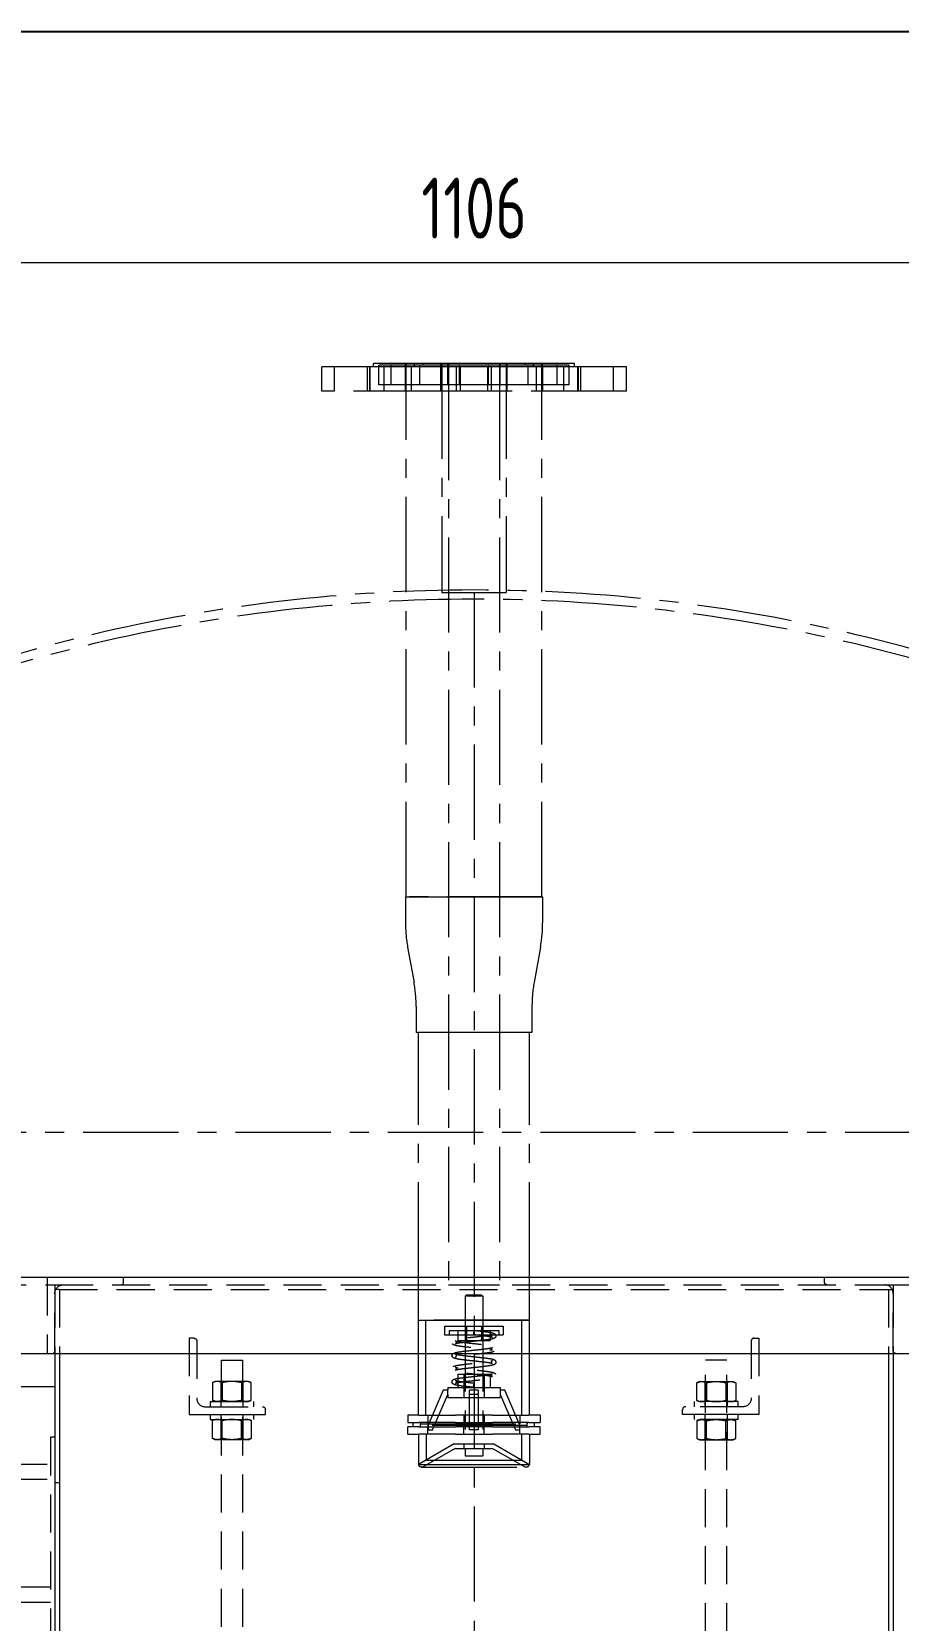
# Model space of a CAD drawing. Header units: millimetres. Extents: x -46397 to 283259, y -8690 to 23983.
# Drawn here: x 187827 to 188396, y 1238 to 2281 of the extents above; entities that cross this region are included whole.
import ezdxf

# ---------------------------------------------------------------- set-up
doc = ezdxf.new("R2010")
doc.units = ezdxf.units.MM
doc.linetypes.add('CENTER', pattern=[2, 1.25, -0.25, 0.25, -0.25])
doc.linetypes.add('HIDDENX2', pattern=[0.75, 0.5, -0.25])
doc.layers.get('Defpoints').update_dxf_attribs({"lineweight": 0})
doc.layers.add('DIM', color=8, linetype='Continuous')
doc.layers.add('Dtext', color=255, linetype='Continuous', lineweight=20)
doc.layers.add('mDƯỜNG TÂM', color=8, linetype='CENTER', lineweight=0)
doc.styles.add('Chu va so', font='arial.ttf')
doc.styles.add('GHI CHÚ 1', font='isocp_IV25.ttf', dxfattribs={"width": 0.8})
doc.styles.add('TCVN', font='arial.ttf')
doc.dimstyles.new('1-30SCALE', dxfattribs={"dimtxt": 75, "dimasz": 75, "dimexe": 37.5, "dimexo": 30, "dimgap": 30, "dimtad": 1, "dimtoh": 1, "dimdec": 0, "dimdsep": 46, "dimtxsty": 'GHI CHÚ 1', "dimcen": 0.09, "dimclrd": 256, "dimclre": 256, "dimclrt": 2, "dimadec": 0, "dimazin": 0, "dimtfac": 1, "dimtdec": 0, "dimtofl": 0, "dimtmove": 0, "dimatfit": 3, "dimfxl": 1, "dimlwd": 0, "dimlwe": 0, "dimarcsym": 0})

# ---------------------------------------------------------------- blocks, each defined once
blk = doc.blocks.new('A$C21b6e0ab')
at = {"color": 150, "linetype": 'Continuous', "lineweight": 0, "ltscale": 10, "extrusion": (6.89019e-16, 1, 0)}
for p, q in [((-375, 1859.6), (379.6, 1859.6)), ((-497.2, 1809.6), (501.9, 1809.6)), ((-272.7, 1809.6), (-272.7, 581.6)), ((-269.7, 1809.6), (-269.7, 581.6)), ((-269.7, 1809.6), (-269.7, 581.6)), ((274.3, 1809.6), (274.3, 581.6)), ((274.3, 1809.6), (274.3, 581.6)), ((277.3, 1809.6), (277.3, 581.6)), ((-302.7, 1787.8), (-272.7, 1787.8))]:
    blk.add_line(p, q, dxfattribs=at)
at = {"color": 1, "linetype": 'HIDDENX2', "lineweight": 0, "ltscale": 50, "extrusion": (6.89019e-16, 1, 0)}
for p, q in [((-277.7, 1859.6), (-277.7, 1809.6)), ((-227.7, 1856.3), (-227.7, 1859.6)), ((232.3, 1856.3), (232.3, 1859.6)), ((-504, 1854.6), (-272.7, 1854.6)), ((-272.7, 1854.6), (277.3, 1854.6)), ((-272.7, 1854.6), (-272.7, 1851.6)), ((-269.7, 1851.6), (-272.7, 1851.6)), ((-272.7, 1851.6), (-272.7, 1809.6)), ((-272.7, 1811.3), (-272.7, 1849.1)), ((-269.7, 1851.6), (274.3, 1851.6)), ((-269.7, 1851.6), (-269.7, 1809.6)), ((-269.7, 1851.6), (-269.7, 1809.6)), ((274.3, 1851.6), (274.3, 1809.6)), ((274.3, 1851.6), (277.3, 1851.6)), ((274.3, 1851.6), (274.3, 1809.6)), ((277.3, 1854.6), (277.3, 1851.6)), ((277.3, 1854.6), (508.7, 1854.6)), ((277.3, 1851.6), (277.3, 1809.6)), ((277.3, 1811.3), (277.3, 1849.1)), ((-184.6, 1819.6), (-184.6, 1769.6)), ((-181.3, 1819.6), (-184.6, 1819.6)), ((-179.6, 1817.9), (-179.6, 1780.1)), ((184.2, 1817.9), (184.2, 1780.1)), ((185.9, 1819.6), (189.2, 1819.6)), ((189.2, 1819.6), (189.2, 1769.6)), ((-163.6, 1805.2), (-149.6, 1805.2)), ((-163.6, 1805.2), (-163.6, 1395.6)), ((-149.6, 1805.2), (-149.6, 1395.6)), ((168.3, 1805.2), (154.3, 1805.2)), ((154.3, 1395.6), (154.3, 1805.2)), ((168.3, 1395.6), (168.3, 1805.2)), ((-167.6, 1791.2), (-169.3, 1790.4)), ((-169.3, 1790.4), (-169.3, 1778.8)), ((-166.1, 1791.2), (-167.6, 1791.2)), ((-156.6, 1791.2), (-166.1, 1791.2)), ((-163.9, 1791.2), (-163.9, 1778)), ((-162.9, 1790.4), (-162.9, 1778.8)), ((-147.1, 1791.2), (-156.6, 1791.2)), ((-150.2, 1790.4), (-150.2, 1778.8)), ((-149.3, 1791.2), (-149.3, 1778)), ((-145.6, 1791.2), (-147.1, 1791.2)), ((-145.6, 1791.2), (-143.9, 1790.4)), ((-143.9, 1778.8), (-143.9, 1790.4)), ((150.3, 1791.2), (148.6, 1790.4)), ((148.6, 1778.8), (148.6, 1790.4)), ((150.3, 1791.2), (151.7, 1791.2)), ((151.7, 1791.2), (161.3, 1791.2)), ((153.9, 1778), (153.9, 1791.2)), ((154.9, 1790.4), (154.9, 1778.8)), ((161.3, 1791.2), (170.8, 1791.2)), ((167.6, 1790.4), (167.6, 1778.8)), ((168.6, 1778), (168.6, 1791.2)), ((170.8, 1791.2), (172.3, 1791.2)), ((172.3, 1791.2), (174, 1790.4)), ((174, 1790.4), (174, 1778.8)), ((-174.1, 1774.6), (-136.3, 1774.6)), ((-170.9, 1778), (-142.3, 1778)), ((-170.9, 1778), (-170.9, 1774.6)), ((-170.9, 1774.6), (-142.3, 1774.6)), ((-167.6, 1778), (-169.3, 1778.8)), ((-163.9, 1778), (-163.9, 1774.6)), ((-149.3, 1778), (-149.3, 1774.6)), ((-145.6, 1778), (-143.9, 1778.8)), ((-142.3, 1778), (-142.3, 1774.6)), ((-134.6, 1769.6), (-134.6, 1772.9)), ((139.2, 1769.6), (139.2, 1772.9)), ((178.7, 1774.6), (140.9, 1774.6)), ((175.6, 1778), (147, 1778)), ((147, 1774.6), (147, 1778)), ((175.6, 1774.6), (147, 1774.6)), ((150.3, 1778), (148.6, 1778.8)), ((153.9, 1774.6), (153.9, 1778)), ((168.6, 1774.6), (168.6, 1778)), ((172.3, 1778), (174, 1778.8)), ((175.6, 1774.6), (175.6, 1778)), ((-184.6, 1769.6), (-134.6, 1769.6)), ((-170.9, 1769.6), (-142.3, 1769.6)), ((-170.9, 1769.6), (-170.9, 1766.2)), ((-170.9, 1766.2), (-142.3, 1766.2)), ((-167.6, 1766.2), (-169.3, 1765.5)), ((-169.3, 1753.8), (-169.3, 1765.5)), ((-163.9, 1769.6), (-163.9, 1766.2)), ((-163.9, 1766.2), (-163.9, 1753)), ((-162.9, 1753.8), (-162.9, 1765.5)), ((-150.2, 1753.8), (-150.2, 1765.5)), ((-149.3, 1769.6), (-149.3, 1766.2)), ((-149.3, 1766.2), (-149.3, 1753)), ((-145.6, 1766.2), (-143.9, 1765.5)), ((-143.9, 1765.5), (-143.9, 1753.8)), ((-142.3, 1769.6), (-142.3, 1766.2)), ((189.2, 1769.6), (139.2, 1769.6)), ((175.6, 1769.6), (147, 1769.6)), ((147, 1766.2), (147, 1769.6)), ((175.6, 1766.2), (147, 1766.2)), ((150.3, 1766.2), (148.6, 1765.5)), ((148.6, 1765.5), (148.6, 1753.8)), ((153.9, 1766.2), (153.9, 1769.6)), ((153.9, 1753), (153.9, 1766.2)), ((154.9, 1753.8), (154.9, 1765.5)), ((167.6, 1753.8), (167.6, 1765.5)), ((168.6, 1766.2), (168.6, 1769.6)), ((168.6, 1753), (168.6, 1766.2)), ((172.3, 1766.2), (174, 1765.5)), ((174, 1753.8), (174, 1765.5)), ((175.6, 1766.2), (175.6, 1769.6)), ((-275.7, 1754.6), (-275.7, 1454.6)), ((-272.7, 1754.6), (-275.7, 1754.6)), ((-167.6, 1753), (-169.3, 1753.8)), ((-166.1, 1753), (-167.6, 1753)), ((-156.6, 1753), (-166.1, 1753)), ((-147.1, 1753), (-156.6, 1753)), ((-145.6, 1753), (-147.1, 1753)), ((-145.6, 1753), (-143.9, 1753.8)), ((150.3, 1753), (148.6, 1753.8)), ((150.3, 1753), (151.7, 1753)), ((151.7, 1753), (161.3, 1753)), ((161.3, 1753), (170.8, 1753)), ((170.8, 1753), (172.3, 1753)), ((172.3, 1753), (174, 1753.8)), ((-302.7, 1737), (-275.7, 1737)), ((-302.7, 1727), (-275.7, 1727)), ((-269.7, 1724.6), (-272.7, 1724.6)), ((-275.7, 1656.2), (-302.7, 1656.2)), ((-275.7, 1646.2), (-302.7, 1646.2))]:
    blk.add_line(p, q, dxfattribs=at)
at = {"color": 1, "linetype": 'HIDDENX2', "lineweight": 0, "ltscale": 50}
for centre, radius, start, end in [((-229.3, 1856.3), 1.67, 270, 0), ((271.8, 1849.1), 5.5, 0, 90), ((185.9, 1817.9), 1.67, 90, 180), ((-274.3, 1811.3), 1.67, 270, 0), ((-174.1, 1780.1), 5.5, 180, 270), ((140.9, 1772.9), 1.67, 90, 180)]:
    blk.add_arc(centre, radius, start, end, dxfattribs=at)
at = {"color": 1, "linetype": 'HIDDENX2', "lineweight": 0, "ltscale": 50, "extrusion": (0, 0, -1)}
for centre, radius, start, end in [((-234, 1856.3), 1.67, 270, 0), ((267.2, 1849.1), 5.5, 0, 90), ((181.3, 1817.9), 1.67, 90, 180), ((-279, 1811.3), 1.67, 270, 0), ((136.3, 1772.9), 1.67, 90, 180), ((-178.7, 1780.1), 5.5, 180, 270)]:
    blk.add_arc(centre, radius, start, end, dxfattribs=at)
at = {"color": 1, "linetype": 'HIDDENX2', "lineweight": 0, "ltscale": 50}
for points, weights in [([(-166.1, 1791.2), (-167.6, 1791.2), (-169.3, 1790.4)], [1, 1.03799156647, 1.00007075032]), ([(-162.9, 1790.4), (-164.6, 1791.2), (-166.1, 1791.2)], [1.00007075032, 1.03799156647, 1]), ([(-156.6, 1791.2), (-159.5, 1791.2), (-162.9, 1790.4)], [1, 1.03799156647, 1.00007075032]), ([(-150.2, 1790.4), (-153.6, 1791.2), (-156.6, 1791.2)], [1.00007075032, 1.03799156647, 1]), ([(-147.1, 1791.2), (-148.5, 1791.2), (-150.2, 1790.4)], [1, 1.03799156647, 1.00007075032]), ([(-143.9, 1790.4), (-145.6, 1791.2), (-147.1, 1791.2)], [1.00007075032, 1.03799156647, 1]), ([(148.6, 1790.4), (150.3, 1791.2), (151.7, 1791.2)], [1.00007075032, 1.03799156647, 1]), ([(151.7, 1791.2), (153.2, 1791.2), (154.9, 1790.4)], [1, 1.03799156647, 1.00007075032]), ([(154.9, 1790.4), (158.3, 1791.2), (161.3, 1791.2)], [1.00007075032, 1.03799156647, 1]), ([(161.3, 1791.2), (164.2, 1791.2), (167.6, 1790.4)], [1, 1.03799156647, 1.00007075032]), ([(167.6, 1790.4), (169.3, 1791.2), (170.8, 1791.2)], [1.00007075032, 1.03799156647, 1]), ([(170.8, 1791.2), (172.3, 1791.2), (174, 1790.4)], [1, 1.03799156647, 1.00007075032]), ([(-166.1, 1778), (-167.6, 1778), (-169.3, 1778.8)], [1, 1.03799156647, 1.00007075032]), ([(-162.9, 1778.8), (-164.6, 1778), (-166.1, 1778)], [1.00007075032, 1.03799156647, 1]), ([(-156.6, 1778), (-159.5, 1778), (-162.9, 1778.8)], [1, 1.03799156647, 1.00007075032]), ([(-150.2, 1778.8), (-153.6, 1778), (-156.6, 1778)], [1.00007075032, 1.03799156647, 1]), ([(-147.1, 1778), (-148.5, 1778), (-150.2, 1778.8)], [1, 1.03799156647, 1.00007075032]), ([(-143.9, 1778.8), (-145.6, 1778), (-147.1, 1778)], [1.00007075032, 1.03799156647, 1]), ([(148.6, 1778.8), (150.3, 1778), (151.7, 1778)], [1.00007075032, 1.03799156647, 1]), ([(151.7, 1778), (153.2, 1778), (154.9, 1778.8)], [1, 1.03799156647, 1.00007075032]), ([(154.9, 1778.8), (158.3, 1778), (161.3, 1778)], [1.00007075032, 1.03799156647, 1]), ([(161.3, 1778), (164.2, 1778), (167.6, 1778.8)], [1, 1.03799156647, 1.00007075032]), ([(167.6, 1778.8), (169.3, 1778), (170.8, 1778)], [1.00007075032, 1.03799156647, 1]), ([(170.8, 1778), (172.3, 1778), (174, 1778.8)], [1, 1.03799156647, 1.00007075032]), ([(-166.1, 1766.2), (-167.6, 1766.2), (-169.3, 1765.5)], [1, 1.03799156647, 1.00007075032]), ([(-162.9, 1765.5), (-164.6, 1766.2), (-166.1, 1766.2)], [1.00007075032, 1.03799156647, 1]), ([(-156.6, 1766.2), (-159.5, 1766.2), (-162.9, 1765.5)], [1, 1.03799156647, 1.00007075032]), ([(-150.2, 1765.5), (-153.6, 1766.2), (-156.6, 1766.2)], [1.00007075032, 1.03799156647, 1]), ([(-147.1, 1766.2), (-148.5, 1766.2), (-150.2, 1765.5)], [1, 1.03799156647, 1.00007075032]), ([(-143.9, 1765.5), (-145.6, 1766.2), (-147.1, 1766.2)], [1.00007075032, 1.03799156647, 1]), ([(148.6, 1765.5), (150.3, 1766.2), (151.7, 1766.2)], [1.00007075032, 1.03799156647, 1]), ([(151.7, 1766.2), (153.2, 1766.2), (154.9, 1765.5)], [1, 1.03799156647, 1.00007075032]), ([(154.9, 1765.5), (158.3, 1766.2), (161.3, 1766.2)], [1.00007075032, 1.03799156647, 1]), ([(161.3, 1766.2), (164.2, 1766.2), (167.6, 1765.5)], [1, 1.03799156647, 1.00007075032]), ([(167.6, 1765.5), (169.3, 1766.2), (170.8, 1766.2)], [1.00007075032, 1.03799156647, 1]), ([(170.8, 1766.2), (172.3, 1766.2), (174, 1765.5)], [1, 1.03799156647, 1.00007075032]), ([(-166.1, 1753), (-167.6, 1753), (-169.3, 1753.8)], [1, 1.03799156647, 1.00007075032]), ([(-162.9, 1753.8), (-164.6, 1753), (-166.1, 1753)], [1.00007075032, 1.03799156647, 1]), ([(-156.6, 1753), (-159.5, 1753), (-162.9, 1753.8)], [1, 1.03799156647, 1.00007075032]), ([(-150.2, 1753.8), (-153.6, 1753), (-156.6, 1753)], [1.00007075032, 1.03799156647, 1]), ([(-147.1, 1753), (-148.5, 1753), (-150.2, 1753.8)], [1, 1.03799156647, 1.00007075032]), ([(-143.9, 1753.8), (-145.6, 1753), (-147.1, 1753)], [1.00007075032, 1.03799156647, 1]), ([(148.6, 1753.8), (150.3, 1753), (151.7, 1753)], [1.00007075032, 1.03799156647, 1]), ([(151.7, 1753), (153.2, 1753), (154.9, 1753.8)], [1, 1.03799156647, 1.00007075032]), ([(154.9, 1753.8), (158.3, 1753), (161.3, 1753)], [1.00007075032, 1.03799156647, 1]), ([(161.3, 1753), (164.2, 1753), (167.6, 1753.8)], [1, 1.03799156647, 1.00007075032]), ([(167.6, 1753.8), (169.3, 1753), (170.8, 1753)], [1.00007075032, 1.03799156647, 1]), ([(170.8, 1753), (172.3, 1753), (174, 1753.8)], [1, 1.03799156647, 1.00007075032])]:
    blk.add_rational_spline(points, weights, degree=2, dxfattribs=at)
blk = doc.blocks.new('ggd')
at = {"layer": 'mDƯỜNG TÂM', "color": 8, "ltscale": 50, "extrusion": (6.89019e-16, 1, 0)}
for p, q in [((-62.5, 2002.6), (-100, 2002.6)), ((-100, 1986.6), (-100, 2002.6)), ((-91.5, 1986.6), (-91.5, 2002.6)), ((-70, 1986.6), (-70, 2002.6)), ((-68.5, 1986.6), (-68.5, 2002.6)), ((-68.1, 1986.6), (-68.1, 2002.6)), ((-33.5, 2004.6), (-66, 2004.6)), ((-66, 2002.6), (-66, 2004.6)), ((0, 2003.6), (-62.5, 2003.6)), ((-62.5, 1990.6), (-62.5, 2003.6)), ((0, 2002.6), (-62.5, 2002.6)), ((-59, 1986.6), (-59, 2002.6)), ((-54.5, 1990.6), (-54.5, 2003.6)), ((-45.1, 1986.6), (-45.1, 2002.6)), ((-45, 1986.6), (-45, 2004.6)), ((-44.5, 1986.6), (-44.5, 2004.6)), ((-41, 1986.6), (-41, 2002.6)), ((-39, 2002.6), (-39, 2004.6)), ((-35.5, 1990.6), (-35.5, 2003.6)), ((0, 2004.6), (-33.5, 2004.6)), ((-33.5, 2003.6), (-33.5, 2004.6)), ((-21.7, 1986.6), (-21.7, 2004.6)), ((-21.1, 2004.6), (-21.1, 1854.4)), ((-17.2, 1990.6), (-17.2, 2004.6)), ((-16.7, 2004.6), (-16.7, 1990.6)), ((-11.5, 1986.6), (-11.5, 2002.6)), ((-9.5, 1990.6), (-9.5, 2003.6)), ((-9, 1986.6), (-9, 2002.6)), ((33.5, 2004.6), (0, 2004.6)), ((62.5, 2003.6), (0, 2003.6)), ((62.5, 2002.6), (0, 2002.6)), ((9, 1986.6), (9, 2002.6)), ((9.5, 1990.6), (9.5, 2003.6)), ((11.5, 1986.6), (11.5, 2002.6)), ((16.7, 2004.6), (16.7, 1990.6)), ((17.2, 1990.6), (17.2, 2004.6)), ((21.1, 2004.6), (21.1, 1854.4)), ((21.8, 1986.6), (21.8, 2004.6)), ((66, 2004.6), (33.5, 2004.6)), ((33.5, 2003.6), (33.5, 2004.6)), ((35.5, 1990.6), (35.5, 2003.6)), ((39, 2002.6), (39, 2004.6)), ((41, 1986.6), (41, 2002.6)), ((44.4, 1986.6), (44.4, 2004.6)), ((45, 1986.6), (45, 2004.6)), ((45.1, 1986.6), (45.1, 2002.6)), ((54.5, 1990.6), (54.5, 2003.6)), ((59, 1986.6), (59, 2002.6)), ((62.5, 1990.6), (62.5, 2003.6)), ((100, 2002.6), (62.5, 2002.6)), ((66, 2002.6), (66, 2004.6)), ((68.1, 1986.6), (68.1, 2002.6)), ((68.5, 1986.6), (68.5, 2002.6)), ((70, 1986.6), (70, 2002.6)), ((91.5, 1986.6), (91.5, 2002.6)), ((100, 1986.6), (100, 2002.6)), ((-16.7, 1986.6), (-100, 1986.6)), ((0, 1990.6), (-62.5, 1990.6)), ((-44.5, 1654.6), (-44.5, 1986.6)), ((-16.7, 1990.6), (-16.7, 1400)), ((0, 1986.6), (-16.7, 1986.6)), ((62.5, 1990.6), (0, 1990.6)), ((16.7, 1986.6), (0, 1986.6)), ((16.7, 1990.6), (16.7, 1400)), ((100, 1986.6), (16.7, 1986.6)), ((44.4, 1654.6), (44.4, 1986.6)), ((-21.1, 1854.4), (21.1, 1854.4)), ((-44.5, 1654.6), (44.4, 1654.6)), ((-44.5, 1654.6), (-16.7, 1654.6)), ((-16.7, 1654.6), (16.7, 1654.6)), ((16.7, 1654.6), (44.4, 1654.6)), ((0, 1565.6), (-36.5, 1565.6)), ((-36.5, 1405), (-36.5, 1565.6)), ((36.5, 1565.6), (0, 1565.6)), ((36.4, 1405), (36.4, 1565.6)), ((606, 1500), (-606, 1500)), ((-36.5, 1376.8), (-36.5, 1405)), ((-16.7, 1400), (16.7, 1400)), ((36.4, 1376.8), (36.4, 1405)), ((-4.9, 1393.4), (-5.8, 1392.5)), ((5.7, 1392.5), (-5.8, 1392.5)), ((-5.8, 1392.5), (-5.8, 1287.9)), ((-4.9, 1393.4), (4.7, 1393.4)), ((4.7, 1393.4), (5.7, 1392.5)), ((5.7, 1392.5), (5.7, 1287.9)), ((-36.5, 1376.8), (-0.1, 1376.8)), ((36.4, 1376.8), (-36.5, 1376.8)), ((-36.5, 1314.5), (-36.5, 1376.8)), ((-31.6, 1314.5), (-31.6, 1376.8)), ((-0.1, 1376.8), (36.4, 1376.8)), ((31.4, 1314.5), (31.4, 1376.8)), ((36.4, 1314.5), (36.4, 1376.8)), ((-19.3, 1373), (6.5, 1373)), ((-19.3, 1373), (-19.3, 1367.2)), ((-19.3, 1367.2), (6.5, 1367.2)), ((-16.4, 1370.1), (5.5, 1370.1)), ((-16.4, 1370.1), (-16.4, 1367.2)), ((-10.6, 1370.1), (-10.6, 1363.4)), ((-5, 1373), (-5, 1363.4)), ((4.9, 1373), (4.9, 1363.4)), ((5.5, 1370.1), (16.2, 1370.1)), ((6.5, 1373), (19.1, 1373)), ((6.5, 1367.2), (19.1, 1367.2)), ((10.5, 1370.1), (10.5, 1363.4)), ((16.2, 1370.1), (16.2, 1367.2)), ((19.1, 1373), (19.1, 1367.2)), ((-10.6, 1363.4), (3.5, 1363.4)), ((3.5, 1363.4), (10.5, 1363.4)), ((-10.6, 1341.4), (-0.1, 1341.4)), ((-10.6, 1341.4), (-10.6, 1332.7)), ((-6.8, 1341.4), (-6.8, 1326)), ((-0.1, 1341.4), (10.5, 1341.4)), ((-0.1, 1334.2), (0.1, 1335.6)), ((6.6, 1341.4), (6.6, 1326)), ((10.5, 1341.4), (10.5, 1332.7)), ((-20.3, 1330.9), (-30.1, 1307.9)), ((-27.3, 1304.9), (-17.3, 1328.1)), ((-17.3, 1330.9), (-20.3, 1330.9)), ((-17.3, 1332.7), (-0.1, 1332.7)), ((-17.3, 1332.7), (-17.3, 1330.9)), ((-17.3, 1328.1), (-17.3, 1330.9)), ((-17.3, 1328.1), (-17.3, 1326)), ((-17.3, 1326), (-0.1, 1326)), ((2.8, 1330.9), (-3, 1330.9)), ((-3, 1307.9), (-3, 1330.9)), ((2.8, 1328.1), (-3, 1328.1)), ((-0.2, 1332.7), (-0.1, 1334.2)), ((-0.1, 1332.7), (17.2, 1332.7)), ((-0.1, 1326), (17.2, 1326)), ((2.8, 1330.9), (2.8, 1307.9)), ((17.2, 1332.7), (17.2, 1330.9)), ((17.2, 1330.9), (17.2, 1328.1)), ((20.1, 1330.9), (17.2, 1330.9)), ((17.2, 1328.1), (27.1, 1304.9)), ((17.2, 1328.1), (17.2, 1326)), ((30, 1307.9), (20.1, 1330.9)), ((-36.2, 1314.5), (-43.5, 1314.5)), ((-43.5, 1314.5), (-43.5, 1309.7)), ((-36.2, 1314.5), (-12.2, 1314.5)), ((-30.3, 1314.5), (-30.3, 1308.7)), ((12.1, 1314.5), (-12.2, 1314.5)), ((-6.8, 1314.5), (-6.8, 1309.7)), ((6.6, 1314.5), (6.6, 1309.7)), ((12.1, 1314.5), (36, 1314.5)), ((30.1, 1314.5), (30.1, 1308.7)), ((43.3, 1314.5), (36, 1314.5)), ((43.3, 1314.5), (43.3, 1309.7)), ((-43.5, 1309.7), (-36.2, 1309.7)), ((-36.2, 1306.8), (-43.5, 1306.8)), ((-43.5, 1302), (-43.5, 1306.8)), ((-39.9, 1306.8), (-39.9, 1309.7)), ((-12.2, 1309.7), (-36.2, 1309.7)), ((-36.2, 1306.8), (-12.2, 1306.8)), ((-35.1, 1309.7), (-35.1, 1308.7)), ((-35.1, 1306.8), (-35.1, 1309.7)), ((-35.1, 1308.7), (34.9, 1308.7)), ((34.9, 1307.8), (-35.1, 1307.8)), ((-35.1, 1306.8), (-35.1, 1307.8)), ((-30.3, 1302), (-30.3, 1307.8)), ((-30.1, 1307.9), (-30.1, 1304.9)), ((-30.1, 1304.9), (-27.3, 1304.9)), ((-12.2, 1309.7), (12.1, 1309.7)), ((12.1, 1306.8), (-12.2, 1306.8)), ((-6.8, 1302), (-6.8, 1306.8)), ((2.8, 1307.9), (-3, 1307.9)), ((-3, 1304.9), (-3, 1307.9)), ((2.8, 1304.9), (-3, 1304.9)), ((2.8, 1307.9), (2.8, 1304.9)), ((6.6, 1302), (6.6, 1306.8)), ((36, 1309.7), (12.1, 1309.7)), ((12.1, 1306.8), (36, 1306.8)), ((27.1, 1304.9), (30, 1304.9)), ((30, 1304.9), (30, 1307.9)), ((30.1, 1302), (30.1, 1307.8)), ((34.9, 1309.7), (34.9, 1308.7)), ((34.9, 1306.8), (34.9, 1309.7)), ((34.9, 1306.8), (34.9, 1307.8)), ((36, 1309.7), (43.3, 1309.7)), ((43.3, 1306.8), (36, 1306.8)), ((39.7, 1306.8), (39.7, 1309.7)), ((43.3, 1302), (43.3, 1306.8)), ((-43.5, 1302), (-36.2, 1302)), ((-36.5, 1302), (-36.5, 1282.1)), ((-13.1, 1295.6), (-36.5, 1282.1)), ((-12.2, 1302), (-36.2, 1302)), ((-12.3, 1292.7), (-33.4, 1280.5)), ((-31.4, 1302), (-31.4, 1285)), ((-13.1, 1295.6), (1.1, 1295.6)), ((-12.3, 1292.7), (1, 1292.7)), ((-12.2, 1302), (12.1, 1302)), ((-6.8, 1295.6), (-6.8, 1292.7)), ((1, 1292.7), (12.1, 1292.7)), ((1.1, 1295.6), (12.9, 1295.6)), ((6.6, 1295.6), (6.6, 1292.7)), ((36, 1302), (12.1, 1302)), ((12.1, 1292.7), (33.3, 1280.5)), ((12.9, 1295.6), (36.4, 1282.1)), ((31.2, 1302), (31.2, 1285)), ((36, 1302), (43.3, 1302)), ((36.4, 1302), (36.4, 1282.1)), ((-31.4, 1285), (-36.5, 1282.1)), ((-31.4, 1285), (31.2, 1285)), ((-5.8, 1287.9), (5.7, 1287.9)), ((31.2, 1285), (36.4, 1282.1)), ((-36.5, 1282.1), (3.2, 1282.1)), ((-36.1, 1281.2), (-36.5, 1282.1)), ((-36.5, 1282.1), (36.4, 1282.1)), ((-34.4, 1280.3), (34.2, 1280.3)), ((3.2, 1282.1), (36.4, 1282.1)), ((35.9, 1281.2), (36.4, 1282.1))]:
    blk.add_line(p, q, dxfattribs=at)
at = {"layer": 'mDƯỜNG TÂM', "color": 8, "ltscale": 50}
for p, q in [((0, 1854.6), (0, -354.6)), ((45, 1654.6), (-45, 1654.6)), ((-45, 1654.6), (-45, 1637.6)), ((45, 1654.6), (45, 1637.6)), ((-43.6, 1621.7), (-39.4, 1598.5)), ((43.6, 1621.7), (39.4, 1598.5)), ((-38, 1582.6), (-38, 1565.6)), ((38, 1582.6), (38, 1565.6)), ((38, 1565.6), (-38, 1565.6))]:
    blk.add_line(p, q, dxfattribs=at)
blk.add_lwpolyline([(-606, 1500), (-606, 1550, -0.28449), (-491, 1738.7, -0.238987), (491, 1738.7, -0.28449), (606, 1550), (606, 1500)], format="xyb", close=True, dxfattribs=at)
blk.add_lwpolyline([(-600, 1500), (-600, 1550, -0.284518), (-488.3, 1733.3, -0.238987), (488.3, 1733.3, -0.284518), (600, 1550), (600, 1500)], format="xyb", dxfattribs=at)
for centre, start, end in [((45, 1637.6), 180, 190.1755), ((-45, 1637.6), 349.8245, 0), ((-128, 1582.6), 0, 10.1755), ((128, 1582.6), 169.8245, 180)]:
    blk.add_arc(centre, 90, start, end, dxfattribs=at)
at = {"layer": 'mDƯỜNG TÂM', "color": 8, "ltscale": 50, "extrusion": (0, 0, -1)}
for centre, start, end in [((34.4, 1282.2), 270, 330), ((34.4, 1282.2), 240, 270), ((-34.2, 1282.2), 270, 300), ((-34.2, 1282.2), 210, 270)]:
    blk.add_arc(centre, 1.92, start, end, dxfattribs=at)
at = {"layer": 'mDƯỜNG TÂM', "color": 8, "ltscale": 50}
for points, knots in [([(-0.2, 1332.7), (-1.3, 1332.8), (-2.4, 1333), (-4.5, 1333.2), (-5.5, 1333.3), (-7.4, 1333.5), (-8.3, 1333.6), (-9.9, 1333.9), (-10.6, 1334), (-11.9, 1334.2), (-12.4, 1334.4), (-13.1, 1334.6), (-13.3, 1334.7), (-13.8, 1334.9), (-14, 1335.1), (-14.3, 1335.6), (-14.4, 1335.8), (-14.5, 1336.1), (-14.5, 1336.4), (-14.4, 1336.8), (-14.3, 1337), (-14.1, 1337.3), (-14, 1337.5), (-13.7, 1337.7), (-13.6, 1337.8), (-13.2, 1338), (-12.9, 1338.1), (-12.1, 1338.4), (-11.4, 1338.5), (-9.9, 1338.8), (-9.1, 1338.9), (-7.2, 1339.1), (-6.2, 1339.2), (-4.2, 1339.5), (-3.1, 1339.6), (-1, 1339.8), (0.1, 1339.9), (2.2, 1340.2), (3.3, 1340.3), (5.3, 1340.5), (6.3, 1340.6), (8, 1340.8), (8.8, 1341), (10.2, 1341.2), (10.7, 1341.3), (11.6, 1341.5), (11.9, 1341.6), (11.9, 1341.6), (11.9, 1341.6), (11.9, 1341.6), (11.9, 1341.6), (11.8, 1341.5), (11.7, 1341.5), (11.6, 1341.3), (11.5, 1341.1), (11.4, 1340.9), (11.4, 1340.7), (11.4, 1340.4), (11.5, 1340.2), (11.6, 1339.9), (11.7, 1339.8), (11.8, 1339.7), (11.9, 1339.7), (11.9, 1339.6), (11.9, 1339.6), (11.9, 1339.6), (11.9, 1339.6), (11.9, 1339.7), (11.8, 1339.7), (11.5, 1339.8), (11.2, 1339.9), (10.3, 1340), (9.8, 1340.1), (8.5, 1340.4), (7.7, 1340.5), (5.9, 1340.7), (5, 1340.8), (3, 1341), (1.9, 1341.1), (-0.2, 1341.4), (-1.3, 1341.5), (-3.4, 1341.7), (-4.4, 1341.8), (-6.4, 1342), (-7.4, 1342.2), (-9.1, 1342.4), (-9.9, 1342.5), (-11.2, 1342.7), (-11.8, 1342.9), (-12.9, 1343.1), (-13.3, 1343.2), (-13.8, 1343.6), (-13.9, 1343.7), (-14.1, 1343.9), (-14.2, 1344), (-14.4, 1344.4), (-14.5, 1344.7), (-14.5, 1345.2), (-14.4, 1345.4), (-14.3, 1345.8), (-14.2, 1345.9), (-13.9, 1346.2), (-13.8, 1346.3), (-13.5, 1346.5), (-13.3, 1346.6), (-12.7, 1346.8), (-12.2, 1346.9), (-11, 1347.2), (-10.2, 1347.3), (-8.4, 1347.6), (-7.5, 1347.7), (-5.6, 1348), (-4.5, 1348.1), (-2.4, 1348.3), (-1.3, 1348.4), (0.8, 1348.6), (1.9, 1348.8), (4, 1349), (5, 1349.1), (6.9, 1349.3), (7.8, 1349.4), (9.3, 1349.7), (10, 1349.8), (11.1, 1350), (11.5, 1350.1), (11.8, 1350.2), (11.9, 1350.2), (11.9, 1350.3), (11.9, 1350.3), (11.9, 1350.3), (11.9, 1350.2), (11.8, 1350.2), (11.8, 1350.1), (11.6, 1350), (11.5, 1349.8), (11.4, 1349.5), (11.4, 1349.4), (11.4, 1349.1), (11.5, 1348.9), (11.6, 1348.6), (11.7, 1348.5), (11.8, 1348.3), (11.9, 1348.3), (11.9, 1348.3), (11.9, 1348.3), (11.9, 1348.3), (11.9, 1348.3), (11.9, 1348.3), (11.8, 1348.3), (11.5, 1348.4), (11.2, 1348.5), (10.4, 1348.7), (9.8, 1348.8), (8.5, 1349), (7.7, 1349.1), (6, 1349.3), (5, 1349.4), (3, 1349.6), (2, 1349.8), (-0.2, 1350), (-1.2, 1350.1), (-3.4, 1350.3), (-4.4, 1350.4), (-6.4, 1350.7), (-7.3, 1350.8), (-9, 1351), (-9.8, 1351.1), (-11.2, 1351.4), (-11.8, 1351.5), (-12.8, 1351.8), (-13.2, 1351.9), (-13.8, 1352.2), (-13.9, 1352.3), (-14.1, 1352.5), (-14.2, 1352.7), (-14.4, 1353), (-14.5, 1353.3), (-14.5, 1353.8), (-14.4, 1354), (-14.3, 1354.4), (-14.2, 1354.5), (-13.9, 1354.8), (-13.8, 1354.9), (-13.5, 1355.1), (-13.3, 1355.2), (-12.7, 1355.4), (-12.3, 1355.6), (-11, 1355.8), (-10.2, 1356), (-8.4, 1356.2), (-7.5, 1356.4), (-5.6, 1356.6), (-4.5, 1356.7), (-2.4, 1356.9), (-1.3, 1357.1), (0.8, 1357.3), (1.9, 1357.4), (4, 1357.6), (5, 1357.7), (6.9, 1358), (7.7, 1358.1), (9.3, 1358.3), (10, 1358.4), (11.1, 1358.6), (11.5, 1358.7), (11.8, 1358.8), (11.9, 1358.9), (11.9, 1358.9), (11.9, 1358.9), (11.9, 1358.9), (11.9, 1358.9), (11.8, 1358.8), (11.8, 1358.8), (11.6, 1358.6), (11.5, 1358.5), (11.4, 1358.2), (11.4, 1358), (11.4, 1357.7), (11.5, 1357.5), (11.6, 1357.2), (11.7, 1357.1), (11.8, 1357), (11.9, 1356.9), (11.9, 1356.9), (11.9, 1356.9), (11.9, 1356.9), (11.9, 1356.9), (11.9, 1356.9), (11.8, 1357), (11.5, 1357.1), (11.2, 1357.1), (10.4, 1357.3), (9.8, 1357.4), (8.5, 1357.6), (7.7, 1357.7), (6, 1357.9), (5, 1358.1), (3, 1358.3), (2, 1358.4), (-0.2, 1358.6), (-1.2, 1358.7), (-3.4, 1359), (-4.4, 1359.1), (-6.4, 1359.3), (-7.3, 1359.4), (-9, 1359.6), (-9.8, 1359.8), (-11.2, 1360), (-11.8, 1360.1), (-12.8, 1360.4), (-13.2, 1360.5), (-13.8, 1360.9), (-13.9, 1361), (-14.1, 1361.2), (-14.2, 1361.3), (-14.4, 1361.7), (-14.5, 1361.9), (-14.5, 1362.4), (-14.4, 1362.6), (-14.3, 1363), (-14.2, 1363.2), (-13.9, 1363.4), (-13.8, 1363.5), (-13.5, 1363.8), (-13.3, 1363.8), (-12.7, 1364.1), (-12.3, 1364.2), (-11, 1364.5), (-10.2, 1364.6), (-8.4, 1364.9), (-7.5, 1365), (-5.6, 1365.2), (-4.5, 1365.3), (-2.4, 1365.6), (-1.3, 1365.7), (0.8, 1365.9), (1.9, 1366), (4, 1366.3), (5, 1366.4), (6.9, 1366.6), (7.7, 1366.7), (9.3, 1366.9), (10, 1367), (11.1, 1367.3), (11.5, 1367.4), (11.8, 1367.5), (11.9, 1367.5), (11.9, 1367.5), (11.9, 1367.5), (11.9, 1367.5), (11.9, 1367.5), (11.8, 1367.4), (11.8, 1367.4), (11.6, 1367.2), (11.5, 1367.1), (11.4, 1366.8), (11.4, 1366.7), (11.4, 1366.3), (11.5, 1366.1), (11.6, 1365.8), (11.7, 1365.7), (11.8, 1365.6), (11.9, 1365.6), (11.9, 1365.5), (11.9, 1365.5), (11.9, 1365.5), (11.9, 1365.5), (11.9, 1365.6), (11.8, 1365.6), (11.5, 1365.7), (11.2, 1365.8), (10.4, 1365.9), (9.8, 1366), (8.5, 1366.2), (7.7, 1366.4), (6, 1366.6), (5, 1366.7), (3, 1366.9), (2, 1367), (0.5, 1367.2), (0.1, 1367.2), (-0.2, 1367.3)], [0, 0, 0, 0, 3.255534, 3.255534, 6.500808, 6.500808, 9.763637, 9.763637, 13.056435, 13.056435, 16.42585, 16.42585, 18.286255, 18.286255, 20.075659, 20.075659, 20.7934, 20.7934, 21.709382, 21.709382, 22.556893, 22.556893, 23.449854, 23.449854, 24.58777, 24.58777, 26.861886, 26.861886, 30.573441, 30.573441, 34.172372, 34.172372, 37.508091, 37.508091, 40.787111, 40.787111, 44.042417, 44.042417, 47.28224, 47.28224, 50.507175, 50.507175, 53.711307, 53.711307, 56.87464, 56.87464, 59.929212, 59.929212, 60.20495, 60.20495, 61.192695, 61.192695, 61.789121, 61.789121, 62.618379, 62.618379, 63.118392, 63.118392, 63.96873, 63.96873, 64.75738, 64.75738, 65.523724, 65.523724, 66.032528, 66.032528, 66.464988, 66.464988, 67.9071, 67.9071, 70.207211, 70.207211, 73.053605, 73.053605, 76.133651, 76.133651, 79.302651, 79.302651, 82.508693, 82.508693, 85.734598, 85.734598, 88.97513, 88.97513, 92.231133, 92.231133, 95.510818, 95.510818, 98.842914, 98.842914, 102.365148, 102.365148, 103.116393, 103.116393, 103.891665, 103.891665, 104.937146, 104.937146, 105.78861, 105.78861, 106.650756, 106.650756, 107.630358, 107.630358, 109.166168, 109.166168, 112.366785, 112.366785, 116.288201, 116.288201, 119.690678, 119.690678, 122.986961, 122.986961, 126.250865, 126.250865, 129.497003, 129.497003, 132.728698, 132.728698, 135.943175, 135.943175, 139.128391, 139.128391, 142.244953, 142.244953, 143.661209, 143.661209, 143.833986, 143.833986, 144.714526, 144.714526, 145.321743, 145.321743, 146.176572, 146.176572, 146.748439, 146.748439, 147.587061, 147.587061, 148.377983, 148.377983, 149.143666, 149.143666, 149.662644, 149.662644, 150.080849, 150.080849, 151.514329, 151.514329, 153.801968, 153.801968, 156.643951, 156.643951, 159.722115, 159.722115, 162.890399, 162.890399, 166.096101, 166.096101, 169.321792, 169.321792, 172.562137, 172.562137, 175.817903, 175.817903, 179.097161, 179.097161, 182.428144, 182.428144, 185.945, 185.945, 186.706888, 186.706888, 187.507652, 187.507652, 188.562358, 188.562358, 189.413597, 189.413597, 190.275538, 190.275538, 191.253708, 191.253708, 192.783102, 192.783102, 195.975204, 195.975204, 199.899689, 199.899689, 203.303338, 203.303338, 206.599876, 206.599876, 209.863897, 209.863897, 213.110113, 213.110113, 216.341886, 216.341886, 219.556473, 219.556473, 222.741905, 222.741905, 225.859044, 225.859044, 227.276584, 227.276584, 227.464124, 227.464124, 228.335646, 228.335646, 228.946497, 228.946497, 229.803211, 229.803211, 230.378547, 230.378547, 231.216578, 231.216578, 232.007615, 232.007615, 232.773265, 232.773265, 233.292756, 233.292756, 233.710244, 233.710244, 235.143291, 235.143291, 237.430301, 237.430301, 240.272062, 240.272062, 243.35013, 243.35013, 246.518377, 246.518377, 249.724062, 249.724062, 252.949743, 252.949743, 256.190078, 256.190078, 259.445833, 259.445833, 262.725069, 262.725069, 266.055997, 266.055997, 269.572585, 269.572585, 270.335012, 270.335012, 271.137096, 271.137096, 272.192268, 272.192268, 273.043492, 273.043492, 273.905425, 273.905425, 274.883536, 274.883536, 276.412664, 276.412664, 279.604408, 279.604408, 283.529019, 283.529019, 286.932717, 286.932717, 290.229266, 290.229266, 293.493291, 293.493291, 296.739511, 296.739511, 299.971287, 299.971287, 303.185879, 303.185879, 306.37132, 306.37132, 309.488483, 309.488483, 310.906077, 310.906077, 311.094235, 311.094235, 311.965379, 311.965379, 312.576383, 312.576383, 313.433176, 313.433176, 314.008657, 314.008657, 314.846663, 314.846663, 315.637704, 315.637704, 316.403354, 316.403354, 316.922866, 316.922866, 317.340324, 317.340324, 318.773353, 318.773353, 321.060337, 321.060337, 323.902088, 323.902088, 326.980152, 326.980152, 330.148398, 330.148398, 333.354083, 333.354083, 334.509452, 334.509452, 334.509452, 334.509452]), ([(0.1, 1370.1), (1.1, 1370), (2.2, 1369.9), (4.3, 1369.7), (5.3, 1369.5), (7.2, 1369.3), (8.1, 1369.2), (9.7, 1369), (10.5, 1368.8), (11.7, 1368.6), (12.2, 1368.5), (12.9, 1368.2), (13.1, 1368.2), (13.6, 1367.9), (13.8, 1367.7), (14.1, 1367.2), (14.2, 1367.1), (14.3, 1366.7), (14.3, 1366.5), (14.2, 1366), (14.2, 1365.8), (14, 1365.5), (13.8, 1365.4), (13.6, 1365.1), (13.4, 1365.1), (13, 1364.8), (12.7, 1364.7), (11.9, 1364.5), (11.3, 1364.4), (9.8, 1364.1), (8.9, 1364), (7, 1363.7), (6.1, 1363.6), (4, 1363.4), (3, 1363.3), (0.8, 1363), (-0.3, 1362.9), (-2.4, 1362.7), (-3.5, 1362.6), (-5.5, 1362.3), (-6.4, 1362.2), (-8.2, 1362), (-9, 1361.9), (-10.3, 1361.7), (-10.9, 1361.6), (-11.7, 1361.4), (-12, 1361.2), (-12.1, 1361.2), (-12.1, 1361.2), (-12.1, 1361.2), (-12.1, 1361.2), (-12, 1361.3), (-11.9, 1361.4), (-11.8, 1361.6), (-11.7, 1361.7), (-11.6, 1362), (-11.6, 1362.1), (-11.6, 1362.4), (-11.6, 1362.6), (-11.8, 1362.9), (-11.9, 1363), (-12, 1363.1), (-12, 1363.2), (-12.1, 1363.2), (-12.1, 1363.2), (-12.1, 1363.2), (-12.1, 1363.2), (-12, 1363.2), (-12, 1363.1), (-11.6, 1363), (-11.3, 1363), (-10.5, 1362.8), (-9.9, 1362.7), (-8.6, 1362.5), (-7.8, 1362.4), (-6.1, 1362.2), (-5.1, 1362.1), (-3.1, 1361.8), (-2.1, 1361.7), (0, 1361.5), (1.1, 1361.4), (3.2, 1361.1), (4.3, 1361), (6.3, 1360.8), (7.2, 1360.7), (8.9, 1360.5), (9.7, 1360.3), (11.1, 1360.1), (11.7, 1360), (12.7, 1359.7), (13.1, 1359.6), (13.6, 1359.2), (13.7, 1359.1), (13.9, 1358.9), (14, 1358.8), (14.2, 1358.4), (14.3, 1358.2), (14.3, 1357.7), (14.3, 1357.5), (14.1, 1357.1), (14, 1356.9), (13.8, 1356.7), (13.6, 1356.6), (13.3, 1356.3), (13.1, 1356.3), (12.5, 1356), (12.1, 1355.9), (10.9, 1355.6), (10, 1355.5), (8.3, 1355.2), (7.3, 1355.1), (5.4, 1354.9), (4.4, 1354.8), (2.2, 1354.5), (1.2, 1354.4), (-1, 1354.2), (-2.1, 1354.1), (-4.2, 1353.9), (-5.2, 1353.7), (-7, 1353.5), (-7.9, 1353.4), (-9.5, 1353.2), (-10.1, 1353.1), (-11.2, 1352.8), (-11.7, 1352.7), (-12, 1352.6), (-12.1, 1352.6), (-12.1, 1352.6), (-12.1, 1352.6), (-12.1, 1352.6), (-12.1, 1352.6), (-12, 1352.7), (-11.9, 1352.7), (-11.8, 1352.9), (-11.7, 1353), (-11.6, 1353.3), (-11.6, 1353.4), (-11.6, 1353.8), (-11.6, 1354), (-11.8, 1354.3), (-11.9, 1354.4), (-12, 1354.5), (-12, 1354.5), (-12.1, 1354.6), (-12.1, 1354.6), (-12.1, 1354.6), (-12.1, 1354.6), (-12, 1354.6), (-12, 1354.5), (-11.6, 1354.4), (-11.3, 1354.3), (-10.5, 1354.2), (-10, 1354.1), (-8.6, 1353.9), (-7.9, 1353.8), (-6.1, 1353.5), (-5.2, 1353.4), (-3.2, 1353.2), (-2.1, 1353.1), (0, 1352.9), (1.1, 1352.7), (3.2, 1352.5), (4.2, 1352.4), (6.2, 1352.2), (7.2, 1352.1), (8.9, 1351.8), (9.7, 1351.7), (11.1, 1351.5), (11.6, 1351.4), (12.7, 1351.1), (13.1, 1351), (13.6, 1350.6), (13.7, 1350.5), (13.9, 1350.3), (14, 1350.2), (14.2, 1349.8), (14.3, 1349.5), (14.3, 1349.1), (14.3, 1348.8), (14.1, 1348.5), (14, 1348.3), (13.8, 1348), (13.6, 1347.9), (13.3, 1347.7), (13.1, 1347.6), (12.5, 1347.4), (12.1, 1347.3), (10.9, 1347), (10, 1346.9), (8.3, 1346.6), (7.3, 1346.5), (5.4, 1346.3), (4.4, 1346.1), (2.3, 1345.9), (1.2, 1345.8), (-1, 1345.6), (-2.1, 1345.4), (-4.1, 1345.2), (-5.2, 1345.1), (-7, 1344.9), (-7.9, 1344.8), (-9.5, 1344.5), (-10.1, 1344.4), (-11.2, 1344.2), (-11.6, 1344.1), (-12, 1344), (-12.1, 1344), (-12.1, 1344), (-12.1, 1344), (-12.1, 1344), (-12.1, 1344), (-12, 1344), (-11.9, 1344.1), (-11.8, 1344.2), (-11.7, 1344.4), (-11.6, 1344.7), (-11.6, 1344.8), (-11.6, 1345.1), (-11.6, 1345.3), (-11.8, 1345.6), (-11.9, 1345.7), (-12, 1345.9), (-12, 1345.9), (-12.1, 1345.9), (-12.1, 1345.9), (-12.1, 1345.9), (-12.1, 1345.9), (-12, 1345.9), (-12, 1345.9), (-11.6, 1345.8), (-11.3, 1345.7), (-10.5, 1345.5), (-10, 1345.4), (-8.7, 1345.2), (-7.9, 1345.1), (-6.1, 1344.9), (-5.2, 1344.8), (-3.2, 1344.6), (-2.1, 1344.5), (0, 1344.2), (1.1, 1344.1), (3.2, 1343.9), (4.2, 1343.8), (6.2, 1343.5), (7.2, 1343.4), (8.9, 1343.2), (9.7, 1343.1), (11.1, 1342.8), (11.6, 1342.7), (12.7, 1342.5), (13.1, 1342.3), (13.6, 1342), (13.7, 1341.9), (13.9, 1341.7), (14, 1341.5), (14.2, 1341.2), (14.3, 1340.9), (14.3, 1340.4), (14.3, 1340.2), (14.1, 1339.8), (14, 1339.7), (13.8, 1339.4), (13.6, 1339.3), (13.3, 1339.1), (13.1, 1339), (12.5, 1338.8), (12.1, 1338.6), (10.9, 1338.4), (10, 1338.2), (8.3, 1338), (7.3, 1337.9), (5.4, 1337.6), (4.4, 1337.5), (2.3, 1337.3), (1.2, 1337.2), (-1, 1336.9), (-2.1, 1336.8), (-4.1, 1336.6), (-5.2, 1336.5), (-7, 1336.2), (-7.9, 1336.1), (-9.5, 1335.9), (-10.1, 1335.8), (-11.2, 1335.6), (-11.6, 1335.5), (-12, 1335.4), (-12.1, 1335.3), (-12.1, 1335.3), (-12.1, 1335.3), (-12.1, 1335.3), (-12.1, 1335.3), (-12, 1335.4), (-11.9, 1335.4), (-11.8, 1335.6), (-11.7, 1335.8), (-11.6, 1336.1), (-11.6, 1336.2), (-11.6, 1336.5), (-11.6, 1336.7), (-11.8, 1337), (-11.9, 1337.1), (-12, 1337.2), (-12, 1337.3), (-12.1, 1337.3), (-12.1, 1337.3), (-12.1, 1337.3), (-12.1, 1337.3), (-12, 1337.3), (-12, 1337.2), (-11.6, 1337.1), (-11.3, 1337.1), (-10.5, 1336.9), (-10, 1336.8), (-8.7, 1336.6), (-7.9, 1336.5), (-6.1, 1336.3), (-5.2, 1336.2), (-3.2, 1335.9), (-2.1, 1335.8), (-0.7, 1335.7), (-0.3, 1335.6), (0.1, 1335.6)], [0, 0, 0, 0, 3.255534, 3.255534, 6.500808, 6.500808, 9.763637, 9.763637, 13.056435, 13.056435, 16.42585, 16.42585, 18.286255, 18.286255, 20.075659, 20.075659, 20.7934, 20.7934, 21.709382, 21.709382, 22.556893, 22.556893, 23.449854, 23.449854, 24.58777, 24.58777, 26.861886, 26.861886, 30.573441, 30.573441, 34.172372, 34.172372, 37.508091, 37.508091, 40.787111, 40.787111, 44.042417, 44.042417, 47.28224, 47.28224, 50.507175, 50.507175, 53.711307, 53.711307, 56.87464, 56.87464, 59.929212, 59.929212, 60.20495, 60.20495, 61.192695, 61.192695, 61.789121, 61.789121, 62.618379, 62.618379, 63.118392, 63.118392, 63.96873, 63.96873, 64.75738, 64.75738, 65.523724, 65.523724, 66.032528, 66.032528, 66.464988, 66.464988, 67.9071, 67.9071, 70.207211, 70.207211, 73.053605, 73.053605, 76.133651, 76.133651, 79.302651, 79.302651, 82.508693, 82.508693, 85.734598, 85.734598, 88.97513, 88.97513, 92.231133, 92.231133, 95.510818, 95.510818, 98.842914, 98.842914, 102.365148, 102.365148, 103.116393, 103.116393, 103.891665, 103.891665, 104.937146, 104.937146, 105.78861, 105.78861, 106.650756, 106.650756, 107.630358, 107.630358, 109.166168, 109.166168, 112.366785, 112.366785, 116.288201, 116.288201, 119.690678, 119.690678, 122.986961, 122.986961, 126.250865, 126.250865, 129.497003, 129.497003, 132.728698, 132.728698, 135.943175, 135.943175, 139.128391, 139.128391, 142.244953, 142.244953, 143.661209, 143.661209, 143.833986, 143.833986, 144.714526, 144.714526, 145.321743, 145.321743, 146.176572, 146.176572, 146.748439, 146.748439, 147.587061, 147.587061, 148.377983, 148.377983, 149.143666, 149.143666, 149.662644, 149.662644, 150.080849, 150.080849, 151.514329, 151.514329, 153.801968, 153.801968, 156.643951, 156.643951, 159.722115, 159.722115, 162.890399, 162.890399, 166.096101, 166.096101, 169.321792, 169.321792, 172.562137, 172.562137, 175.817903, 175.817903, 179.097161, 179.097161, 182.428144, 182.428144, 185.945, 185.945, 186.706888, 186.706888, 187.507652, 187.507652, 188.562358, 188.562358, 189.413597, 189.413597, 190.275538, 190.275538, 191.253708, 191.253708, 192.783102, 192.783102, 195.975204, 195.975204, 199.899689, 199.899689, 203.303338, 203.303338, 206.599876, 206.599876, 209.863897, 209.863897, 213.110113, 213.110113, 216.341886, 216.341886, 219.556473, 219.556473, 222.741905, 222.741905, 225.859044, 225.859044, 227.276584, 227.276584, 227.464124, 227.464124, 228.335646, 228.335646, 228.946497, 228.946497, 229.803211, 229.803211, 230.378547, 230.378547, 231.216578, 231.216578, 232.007615, 232.007615, 232.773265, 232.773265, 233.292756, 233.292756, 233.710244, 233.710244, 235.143291, 235.143291, 237.430301, 237.430301, 240.272062, 240.272062, 243.35013, 243.35013, 246.518377, 246.518377, 249.724062, 249.724062, 252.949743, 252.949743, 256.190078, 256.190078, 259.445833, 259.445833, 262.725069, 262.725069, 266.055997, 266.055997, 269.572585, 269.572585, 270.335012, 270.335012, 271.137096, 271.137096, 272.192268, 272.192268, 273.043492, 273.043492, 273.905425, 273.905425, 274.883536, 274.883536, 276.412664, 276.412664, 279.604408, 279.604408, 283.529019, 283.529019, 286.932717, 286.932717, 290.229266, 290.229266, 293.493291, 293.493291, 296.739511, 296.739511, 299.971287, 299.971287, 303.185879, 303.185879, 306.37132, 306.37132, 309.488483, 309.488483, 310.906077, 310.906077, 311.094235, 311.094235, 311.965379, 311.965379, 312.576383, 312.576383, 313.433176, 313.433176, 314.008657, 314.008657, 314.846663, 314.846663, 315.637704, 315.637704, 316.403354, 316.403354, 316.922866, 316.922866, 317.340324, 317.340324, 318.773353, 318.773353, 321.060337, 321.060337, 323.902088, 323.902088, 326.980152, 326.980152, 330.148398, 330.148398, 333.354083, 333.354083, 334.509452, 334.509452, 334.509452, 334.509452]), ([(-0.2, 1367.3), (-0.2, 1367.3), (-0.2, 1367.3), (-0.2, 1367.4), (-0.2, 1367.5), (-0.2, 1367.7), (-0.2, 1367.9), (-0.1, 1368.1)], [-1.1141481, -1.1141481, -1.1141481, -1.1141481, -1.0624973, -1.0624973, -1.0039006, -1.0039006, -0.9453039, -0.9453039, -0.9453039, -0.9453039]), ([(-0.1, 1368.7), (-0.1, 1368.9), (0, 1369.1), (0, 1369.4), (0, 1369.6), (0, 1369.8), (0, 1369.9), (0.1, 1370.1), (0.1, 1370.1), (0.1, 1370.1), (0.1, 1370.1), (0.1, 1370.1)], [-1.8232205, -1.8232205, -1.8232205, -1.8232205, -1.7656573, -1.7656573, -1.7070607, -1.7070607, -1.648464, -1.648464, -1.5898673, -1.5898673, -1.5868642, -1.5868642, -1.5868642, -1.5868642]), ([(-0.1, 1368.1), (-0.1, 1368.2), (-0.1, 1368.3), (-0.1, 1368.5), (-0.1, 1368.6), (-0.1, 1368.7), (-0.1, 1368.7), (-0.1, 1368.7)], [-0.94530394, -0.94530394, -0.94530394, -0.94530394, -0.912127, -0.912127, -0.87895007, -0.87895007, -0.87791661, -0.87791661, -0.87791661, -0.87791661])]:
    blk.add_open_spline(points, degree=3, knots=knots, dxfattribs=at)
blk = doc.blocks.new('*D1029')
at = {"layer": 'Defpoints', "color": 0, "transparency": 16777216}
for p in [(188670.5, 2129.1), (187564.3, 1473.2, -1.5), (188670.5, 1473.2, -1.5)]:
    blk.add_point(p, dxfattribs=at)
at = {"layer": 'DIM', "linetype": 'Continuous', "lineweight": 0, "transparency": 16777216}
for p, q in [((187564.3, 1488.2), (187564.3, 2144.1)), ((188670.5, 1488.2), (188670.5, 2144.1)), ((187599.3, 2129.1), (188635.5, 2129.1))]:
    blk.add_line(p, q, dxfattribs=at)
at = {"layer": 'DIM', "transparency": 16777216}
for points in [[(187599.3, 2134.9), (187599.3, 2123.2), (187564.3, 2129.1)], [(188635.5, 2134.9), (188635.5, 2123.2), (188670.5, 2129.1)]]:
    blk.add_solid(points, dxfattribs=at)
at = {"layer": 'DIM', "color": 2, "transparency": 16777216, "insert": (188117.4, 2164.9), "char_height": 40, "attachment_point": 5, "style": 'GHI CHÚ 1'}
blk.add_mtext('1106', dxfattribs=at)
blk = doc.blocks.new('*U1829')
at = {"lineweight": 25}
for points in [[(0, 0), (7625.2, 0), (7625.2, 4994.9), (0, 4994.9)], [(0, 0), (5765.4, 0), (5765.4, 4994.9), (0, 4994.9)]]:
    blk.add_lwpolyline(points, close=True, dxfattribs=at)
at = {"layer": 'Dtext', "ltscale": 0.1}
for tag, p, height, style in [('REV_3', (5814.5, 1876.1), 33.2, 'TCVN'), ('FOR_APPROVAL3', (6146.7, 1873.8, -0.3), 39.9, 'TCVN'), ('FOR_APPROVAL2', (6146.7, 1749.8, -0.3), 39.9, 'TCVN'), ('REV_2', (5814.5, 1752.1), 33.2, 'TCVN'), ('FOR_APPROVAL1', (6146.7, 1625.8, -0.3), 39.9, 'TCVN'), ('REV_1', (5814.5, 1628.1), 33.2, 'TCVN'), ('REV_0', (5814.5, 1504.1), 33.2, 'TCVN'), ('NGUOI_VE', (6500.5, 1502.4, -0.3), 39.9, 'TCVN'), ('NGUOI_KIEM_2', (6852.7, 1502.4, -0.3), 39.9, 'TCVN'), ('NGUOI_DUYET', (7278.1, 1502.4, -0.3), 39.9, 'TCVN'), ('1.1_A4', (7299.4, 75.6, -0.3), 39.9, 'Chu va so'), ('A4_A4', (7432.1, 75.6, -0.3), 39.9, 'Chu va so'), ('REV.', (7541.3, 75.6, -0.3), 39.9, 'Chu va so')]:
    blk.add_attdef(tag, p, '', height=height, dxfattribs=dict(at, style=style))
for tag, p, height, style, width in [('NGAY_REV03', (5898.7, 1873.8, -0.3), 34.5, 'TCVN', 0.95), ('NGAY_REV02', (5898.7, 1749.8, -0.3), 34.5, 'TCVN', 0.95), ('NGAY_REV01', (5898.7, 1625.8, -0.3), 34.5, 'TCVN', 0.95), ('NGAY_REV0', (5898.7, 1501.8, -0.3), 34.5, 'TCVN', 0.95), ('DWD.NO', (5895.6, 32.3, -0.3), 53.1, 'Chu va so', 0.85)]:
    blk.add_attdef(tag, p, '', height=height, dxfattribs=dict(at, style=style, width=width))
at = {"layer": 'Dtext', "lineweight": 25, "ltscale": 0.1, "style": 'Chu va so'}
for tag, p, height in [('PROJECT_CODE', (6279.7, 624.4), 79.7), ('TITLE1', (5934.5, 476.2, -0.3), 53.1), ('TITLE2', (5934.5, 351.2, -0.3), 53.1), ('TITLE3', (5934.5, 227.2, -0.3), 53.1)]:
    blk.add_attdef(tag, p, '', height=height, dxfattribs=at)

msp = doc.modelspace()

# ---------------------------------------------------------------- block references
for name, p in [('ggd', (188117.39, 58.23, -1.5)), ('A$C21b6e0ab', (188115.06, -396.38, -1.5))]:
    msp.add_blockref(name, p)

# ---------------------------------------------------------------- dimensions: what is measured, and where the dimension line sits
at = {"layer": 'DIM'}
dim = msp.add_linear_dim(base=(188670.47, 2129.07), p1=(187564.32, 1473.23, -1.5), p2=(188670.47, 1473.23, -1.5), dimstyle='1-30SCALE', override={"dimtxt": 40, "dimasz": 35, "dimexe": 15, "dimexo": 15, "dimgap": 15, "dimtmove": 1}, dxfattribs=at)
dim.commit()
dim.dimension.update_dxf_attribs({"geometry": '*D1029', "text_midpoint": (188117.39, 2164.93)})

# ---------------------------------------------------------------- next in the draw order: block references
at = {"xscale": 0.9084576280678549, "yscale": 0.9084576280678549, "zscale": 0.9084576280678549}
msp.add_blockref('*U1829', (186976.6, -2257.04, -0.15), dxfattribs=at)

doc.saveas('drawing.dxf')
